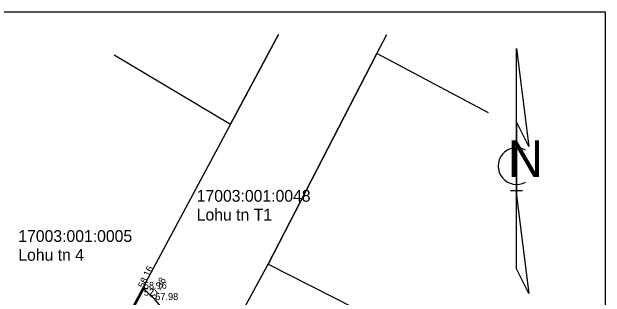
# Model space of a CAD drawing. Extents: x 641544 to 641636, y 6457756 to 6457898.
# Drawn here: x 641575.6 to 641636.1, y 6457869.1 to 6457898.2 of the extents above; entities that cross this region are included whole.
import ezdxf

# ---------------------------------------------------------------- set-up
doc = ezdxf.new("R2010")
doc.units = 0
for name, color, linetype in [('AED', 7, 'Continuous'), ('KORGUS', 7, 'Continuous'), ('MOOTKORG', 7, 'Continuous'), ('MOOTMPUNKT', 7, 'Continuous'), ('MOOTNR', 7, 'Continuous'), ('MOOTPIIR', 7, 'Continuous'), ('PIIR', 7, 'Continuous'), ('VORMISTUS', 7, 'Continuous')]:
    doc.layers.add(name, color=color, linetype=linetype)

msp = doc.modelspace()

# ---------------------------------------------------------------- linework, layer by layer
at = {"layer": 'AED'}
msp.add_lwpolyline([(641581.993, 6457856.938), (641584.812, 6457861.971), (641589.097, 6457869.979)], dxfattribs=at)
at = {"layer": 'KORGUS'}
msp.add_circle((641589.097, 6457869.979), 0.1, dxfattribs=at)
at = {"layer": 'MOOTMPUNKT'}
msp.add_circle((641589.097, 6457869.979), 0.1, dxfattribs=at)
at = {"layer": 'MOOTPIIR'}
msp.add_lwpolyline([(641571.212, 6457836.811), (641573.151, 6457836.027), (641579.172, 6457830.552), (641591.741, 6457834.506), (641597.996, 6457835.015), (641599.252, 6457837.387), (641601.618, 6457841.854), (641604.656, 6457844.357), (641597.732, 6457848.187), (641590.526, 6457851.574), (641591.416, 6457853.314), (641592.353, 6457855.094), (641597.447, 6457864.679), (641594.735, 6457864.92), (641592.644, 6457866.055), (641590.256, 6457868.838), (641589.097, 6457869.979), (641584.812, 6457861.971), (641583.917, 6457860.126), (641581.993, 6457856.938), (641579.593, 6457852.284), (641578.703, 6457850.722), (641577.253, 6457848.13), (641576.718, 6457847.034)], close=True, dxfattribs=at)
at = {"layer": 'PIIR'}
for points in [[(641602.811, 6457895.923), (641597.93, 6457886.79), (641582.16, 6457857.33), (641567.06, 6457829.12), (641560.527, 6457824.281)], [(641570.844, 6457814.875), (641579.1, 6457830.46), (641590.43, 6457851.62), (641601.76, 6457872.48), (641612.84, 6457894), (641613.869, 6457895.914)], [(641586.063, 6457893.835), (641597.93, 6457886.79), (641602.811, 6457895.923)], [(641624.206, 6457887.919), (641612.84, 6457894), (641601.76, 6457872.48), (641619.272, 6457863.577)]]:
    msp.add_lwpolyline(points, dxfattribs=at)
at = {"layer": 'VORMISTUS'}
for points in [[(641543.594, 6457898.239), (641636.094, 6457898.239), (641636.094, 6457755.739), (641543.594, 6457755.739)], [(641627.064, 6457882), (641627.064, 6457894.5), (641628.314, 6457884.5), (641627.064, 6457887), (641627.064, 6457879.5), (641628.314, 6457869.5), (641627.064, 6457872)]]:
    msp.add_lwpolyline(points, close=True, dxfattribs=at)
msp.add_lwpolyline([(641626.439, 6457880), (641627.689, 6457880)], dxfattribs=at)
msp.add_arc((641627.064, 6457882.5), 1.875, 60.25182, 299.74818, dxfattribs=at)

# ---------------------------------------------------------------- texts
at = {"layer": 'KORGUS'}
for s, rotation, p in [('58.16', 64.86045, (641589.097, 6457869.979)), ('57.98', 61.62269, (641590.256, 6457868.838))]:
    msp.add_text(s, height=0.7, rotation=rotation, dxfattribs=at).set_placement(p)
at = {"layer": 'MOOTKORG'}
for s, p in [('58.16', (641589.097, 6457869.979)), ('57.98', (641590.256, 6457868.838))]:
    msp.add_text(s, height=0.7, dxfattribs=at).set_placement(p)
at = {"layer": 'MOOTNR'}
msp.add_text('52', height=0.7, dxfattribs=at).set_placement((641589.097, 6457869.279))
at = {"layer": 'PIIR'}
for s, p in [('17003:001:0048', (641594.483, 6457878.861)), ('Lohu tn T1', (641594.483, 6457876.941)), ('17003:001:0005', (641576.304, 6457874.759)), ('Lohu tn 4', (641576.304, 6457872.839))]:
    msp.add_text(s, height=1.2, dxfattribs=at).set_placement(p)
at = {"layer": 'VORMISTUS'}
msp.add_text('N', height=3.75, dxfattribs=at).set_placement((641626.148, 6457881.375))

doc.saveas('drawing.dxf')
